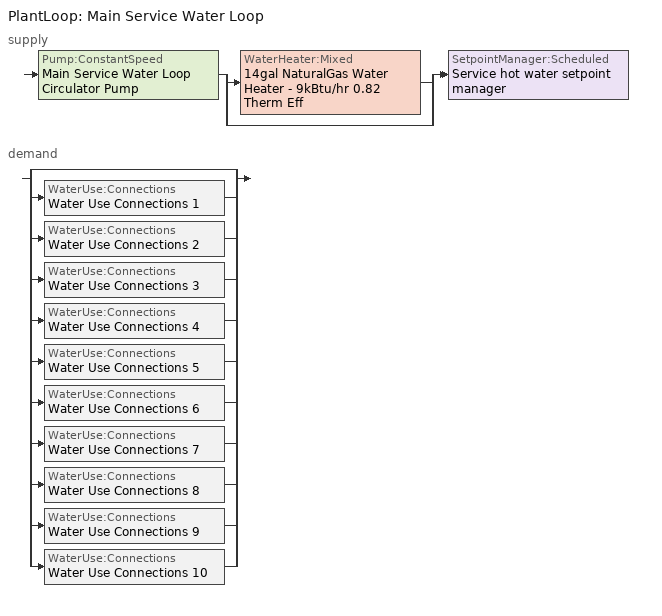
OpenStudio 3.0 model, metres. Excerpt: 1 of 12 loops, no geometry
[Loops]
PlantLoop 'Main Service Water Loop'
 supply: Pump:ConstantSpeed 'Main Service Water Loop Circulator Pump' > split
  | WaterHeater:Mixed '14gal NaturalGas Water Heater - 9kBtu/hr 0.82 Therm Eff'
  | bypass
  join > SetpointManager:Scheduled 'Service hot water setpoint manager'
 demand: split
  | bypass
  | WaterUse:Connections 'Water Use Connections 1'
  | WaterUse:Connections 'Water Use Connections 2'
  | WaterUse:Connections 'Water Use Connections 3'
  | WaterUse:Connections 'Water Use Connections 4'
  | WaterUse:Connections 'Water Use Connections 5'
  | WaterUse:Connections 'Water Use Connections 6'
  | WaterUse:Connections 'Water Use Connections 7'
  | WaterUse:Connections 'Water Use Connections 8'
  | WaterUse:Connections 'Water Use Connections 9'
  | WaterUse:Connections 'Water Use Connections 10'
[PlantLoop]
Main Service Water Loop: Glycol Concentration=0; Maximum Loop Temperature {C}=60; Minimum Loop Temperature {C}=10; Plant Loop Volume {m3}=Autocalculate; Load Distribution Scheme=Optimal
[Sizing:Plant]
Main Service Water Loop: Loop Type=Heating; Design Loop Exit Temperature {C}=60; Loop Design Temperature Difference {deltaC}=5; Sizing Option=NonCoincident; Zone Timesteps in Averaging Window=1; Coincident Sizing Factor Mode=None
[SetpointManager:Scheduled]
Service hot water setpoint manager: Control Variable=Temperature; Schedule=Service Water Loop Temp - 140F
[Pump:ConstantSpeed]
Main Service Water Loop Circulator Pump: Rated Flow Rate {m3/s}=autosize; Rated Pump Head {Pa}=197.934; Rated Power Consumption {W}=autosize; Motor Efficiency=0.7; Fraction of Motor Inefficiencies to Fluid Stream=0; Pump Control Type=Intermittent; Design Power Sizing Method=PowerPerFlowPerPressure; Design Electric Power per Unit Flow Rate {W/(m3/s)}=348701.1; Design Shaft Power per Unit Flow Rate per Unit Head {W-s/m3-Pa}=1.28205
[WaterHeater:Mixed]
14gal NaturalGas Water Heater - 9kBtu/hr 0.82 Therm Eff: Tank Volume {m3}=0.0511075; Setpoint Temperature Schedule=Service Water Loop Temp - 140F; Deadband Temperature Difference {deltaC}=2; Maximum Temperature Limit {C}=60; Heater Control Type=Cycle; Heater Maximum Capacity {W}=2670.37; Heater Fuel Type=NaturalGas; Heater Thermal Efficiency=0.82; Part Load Factor Curve=SWH-EFFFPLR-NECB2011; Off Cycle Parasitic Fuel Consumption Rate {W}=13.3416; Off Cycle Parasitic Fuel Type=NaturalGas; Off Cycle Parasitic Heat Fraction to Tank=0.8; On Cycle Parasitic Fuel Consumption Rate {W}=13.3416; On Cycle Parasitic Fuel Type=NaturalGas; On Cycle Parasitic Heat Fraction to Tank=0; Ambient Temperature Indicator=Schedule; Ambient Temperature Schedule=Water Heater Ambient Temp Schedule - 70f; Off Cycle Loss Coefficient to Ambient Temperature {W/K}=0.537149; On Cycle Loss Coefficient to Ambient Temperature {W/K}=0.537149; Use Side Effectiveness=1; Source Side Effectiveness=1; Use Side Design Flow Rate {m3/s}=autosize; Source Side Design Flow Rate {m3/s}=autosize; Indirect Water Heating Recovery Time {hr}=1.5; Source Side Flow Control Mode=IndirectHeatPrimarySetpoint
[WaterUse:Connections]
Name | Water Use Equipment Name 1
Water Use Connections 1 | Lgstore1 Service Water Use 0.04gal/min
Water Use Connections 2 | Lgstore2 Service Water Use 0.04gal/min
Water Use Connections 3 | Smstore1 Service Water Use 0.02gal/min
Water Use Connections 4 | Smstore2 Service Water Use 0.02gal/min
Water Use Connections 5 | Smstore3 Service Water Use 0.02gal/min
Water Use Connections 6 | Smstore4 Service Water Use 0.02gal/min
Water Use Connections 7 | Smstore5 Service Water Use 0.02gal/min
Water Use Connections 8 | Smstore6 Service Water Use 0.02gal/min
Water Use Connections 9 | Smstore7 Service Water Use 0.02gal/min
Water Use Connections 10 | Smstore8 Service Water Use 0.02gal/min
[WaterUse:Equipment:Definition]
Name | Peak Flow Rate {m3/s} | Target Temperature Schedule | Sensible Fraction Schedule | Latent Fraction Schedule
Lgstore1 Service Water Use Def 0.04gal/min | 2.49062e-06 | Schedule Ruleset 5 | Schedule Ruleset 3 | Schedule Ruleset 4
Lgstore2 Service Water Use Def 0.04gal/min | 2.49062e-06 | Schedule Ruleset 8 | Schedule Ruleset 6 | Schedule Ruleset 7
Smstore1 Service Water Use Def 0.02gal/min | 1.24531e-06 | Schedule Ruleset 11 | Schedule Ruleset 9 | Schedule Ruleset 10
Smstore2 Service Water Use Def 0.02gal/min | 1.24531e-06 | Schedule Ruleset 14 | Schedule Ruleset 12 | Schedule Ruleset 13
Smstore3 Service Water Use Def 0.02gal/min | 1.24531e-06 | Schedule Ruleset 17 | Schedule Ruleset 15 | Schedule Ruleset 16
Smstore4 Service Water Use Def 0.02gal/min | 1.24531e-06 | Schedule Ruleset 20 | Schedule Ruleset 18 | Schedule Ruleset 19
Smstore5 Service Water Use Def 0.02gal/min | 1.24531e-06 | Schedule Ruleset 23 | Schedule Ruleset 21 | Schedule Ruleset 22
Smstore6 Service Water Use Def 0.02gal/min | 1.24531e-06 | Schedule Ruleset 26 | Schedule Ruleset 24 | Schedule Ruleset 25
Smstore7 Service Water Use Def 0.02gal/min | 1.24531e-06 | Schedule Ruleset 29 | Schedule Ruleset 27 | Schedule Ruleset 28
Smstore8 Service Water Use Def 0.02gal/min | 1.24531e-06 | Schedule Ruleset 32 | Schedule Ruleset 30 | Schedule Ruleset 31
[WaterUse:Equipment] Flow Rate Fraction Schedule=NECB-C-Service Water Heating
Name | Water Use Equipment Definition | Space
Lgstore1 Service Water Use 0.04gal/min | Lgstore1 Service Water Use Def 0.04gal/min | LGstore1
Lgstore2 Service Water Use 0.04gal/min | Lgstore2 Service Water Use Def 0.04gal/min | LGstore2
Smstore1 Service Water Use 0.02gal/min | Smstore1 Service Water Use Def 0.02gal/min | SMstore1
Smstore2 Service Water Use 0.02gal/min | Smstore2 Service Water Use Def 0.02gal/min | SMstore2
Smstore3 Service Water Use 0.02gal/min | Smstore3 Service Water Use Def 0.02gal/min | SMstore3
Smstore4 Service Water Use 0.02gal/min | Smstore4 Service Water Use Def 0.02gal/min | SMstore4
Smstore5 Service Water Use 0.02gal/min | Smstore5 Service Water Use Def 0.02gal/min | SMstore5
Smstore6 Service Water Use 0.02gal/min | Smstore6 Service Water Use Def 0.02gal/min | SMstore6
Smstore7 Service Water Use 0.02gal/min | Smstore7 Service Water Use Def 0.02gal/min | SMstore7
Smstore8 Service Water Use 0.02gal/min | Smstore8 Service Water Use Def 0.02gal/min | SMstore8
[Schedule:Ruleset]
Name | Default Day Schedule
Service Water Loop Temp - 140F | Service Water Loop Temp - 140F Default
Water Heater Ambient Temp Schedule - 70f | Water Heater Ambient Temp Schedule - 70f Default
Schedule Ruleset 3 | Schedule Day 5
Schedule Ruleset 4 | Schedule Day 6
Schedule Ruleset 5 | Schedule Day 7
NECB-C-Service Water Heating | NECB-C-Service Water Heating Default
Schedule Ruleset 6 | Schedule Day 8
Schedule Ruleset 7 | Schedule Day 9
Schedule Ruleset 8 | Schedule Day 10
Schedule Ruleset 9 | Schedule Day 11
Schedule Ruleset 10 | Schedule Day 12
Schedule Ruleset 11 | Schedule Day 13
Schedule Ruleset 12 | Schedule Day 14
Schedule Ruleset 13 | Schedule Day 15
Schedule Ruleset 14 | Schedule Day 16
Schedule Ruleset 15 | Schedule Day 17
Schedule Ruleset 16 | Schedule Day 18
Schedule Ruleset 17 | Schedule Day 19
Schedule Ruleset 18 | Schedule Day 20
Schedule Ruleset 19 | Schedule Day 21
Schedule Ruleset 20 | Schedule Day 22
Schedule Ruleset 21 | Schedule Day 23
Schedule Ruleset 22 | Schedule Day 24
Schedule Ruleset 23 | Schedule Day 25
Schedule Ruleset 24 | Schedule Day 26
Schedule Ruleset 25 | Schedule Day 27
Schedule Ruleset 26 | Schedule Day 28
Schedule Ruleset 27 | Schedule Day 29
Schedule Ruleset 28 | Schedule Day 30
Schedule Ruleset 29 | Schedule Day 31
Schedule Ruleset 30 | Schedule Day 32
Schedule Ruleset 31 | Schedule Day 33
Schedule Ruleset 32 | Schedule Day 34
[Schedule:Day]
Service Water Loop Temp - 140F Default; Schedule Day 7; Schedule Day 10; Schedule Day 13; Schedule Day 16; Schedule Day 19; Schedule Day 22; Schedule Day 25; Schedule Day 28; Schedule Day 31; Schedule Day 34: 24, 0, 60
Water Heater Ambient Temp Schedule - 70f Default: 24, 0, 21.1111
Schedule Day 5; Schedule Day 8; Schedule Day 11; Schedule Day 14; Schedule Day 17; Schedule Day 20; Schedule Day 23; Schedule Day 26; Schedule Day 29; Schedule Day 32: 24, 0, 0.2
Schedule Day 6; Schedule Day 9; Schedule Day 12; Schedule Day 15; Schedule Day 18; Schedule Day 21; Schedule Day 24; Schedule Day 27; Schedule Day 30; Schedule Day 33: 24, 0, 0.05
NECB-C-Service Water Heating Default; NECB-C-Service Water Heating Default|Wkdy Day: 8, 0, 0.05, 9, 0, 0.1, 10, 0, 0.2, 11, 0, 0.3, 12, 0, 0.4, 16, 0, 0.8, 17, 0, 0.6, 18, 0, 0.4, 19, 0, 0.3, 21, 0, 0.2, 24, 0, 0.05
NECB-C-Service Water Heating Sat Day: 8, 0, 0.05, 9, 0, 0.1, 10, 0, 0.2, 11, 0, 0.3, 12, 0, 0.5, 16, 0, 0.9, 17, 0, 0.7, 18, 0, 0.5, 19, 0, 0.3, 21, 0, 0.2, 24, 0, 0.05
NECB-C-Service Water Heating Sun|Hol Day: 10, 0, 0.05, 11, 0, 0.1, 12, 0, 0.2, 13, 0, 0.4, 15, 0, 0.8, 16, 0, 0.6, 17, 0, 0.4, 18, 0, 0.3, 19, 0, 0.2, 24, 0, 0.05
[Schedule:Rule] Schedule Ruleset=NECB-C-Service Water Heating; Date Specification Type=DateRange; Start Month=1; Start Day=1; End Month=12; End Day=31
Name | Rule Order | Day Schedule | Apply Monday | Apply Tuesday | Apply Wednesday | Apply Thursday | Apply Friday | Apply Saturday | Apply Sunday
Schedule Rule 17 | 2 | NECB-C-Service Water Heating Default|Wkdy Day | Yes | Yes | Yes | Yes | Yes
Schedule Rule 18 | 1 | NECB-C-Service Water Heating Sat Day |  |  |  |  |  | Yes
Schedule Rule 19 | 0 | NECB-C-Service Water Heating Sun|Hol Day |  |  |  |  |  |  | Yes
[Curve:Cubic]
SWH-EFFFPLR-NECB2011: Coefficient1 Constant=0.7576; Coefficient2 x=1.0071; Coefficient3 x**2=-1.4443; Coefficient4 x**3=0.6844; Minimum Value of x=0; Maximum Value of x=1
